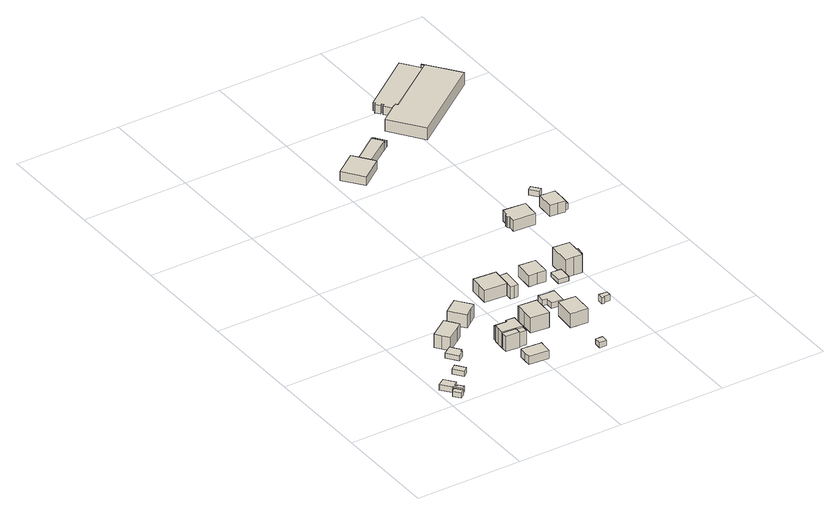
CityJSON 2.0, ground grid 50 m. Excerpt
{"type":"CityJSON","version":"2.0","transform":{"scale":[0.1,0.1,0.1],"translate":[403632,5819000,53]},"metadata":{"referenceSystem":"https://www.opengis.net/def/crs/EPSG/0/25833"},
"CityObjects":{
"building1":{"type":"Building","attributes":{"Gemeindeschluessel":"11000010","BezugspunktDach":"2200","function":"31001_2000","measuredHeight":2.43,"storeysAboveGround":1},"address":[{"country":"Germany","locality":"Berlin","thoroughfareNumber":"2 (2)","thoroughfareName":"Gülzower Straße"}],"geometry":[{"type":"Solid","lod":"1","boundaries":[[[[0,1,2,3]],[[4,5,6,7]],[[4,7,3,2]],[[5,4,2,1]],[[6,5,1,0]],[[7,6,0,3]]]]}]},
"building2":{"type":"Building","attributes":{"Gemeindeschluessel":"11000010","BezugspunktDach":"2200","function":"31001_2000","measuredHeight":2.77,"storeysAboveGround":1},"address":[{"country":"Germany","locality":"Berlin","thoroughfareNumber":"4 (1)","thoroughfareName":"Gülzower Straße"}],"geometry":[{"type":"Solid","lod":"1","boundaries":[[[[8,9,10,11,12,13,14,15,16,17,18,19]],[[20,21,22,23,24,25,26,27,28,29,30,31]],[[20,31,19,18]],[[21,20,18,17]],[[22,21,17,16]],[[23,22,16,15]],[[24,23,15,14]],[[25,24,14,13]],[[26,25,13,12]],[[27,26,12,11]],[[28,27,11,10]],[[29,28,10,9]],[[30,29,9,8]],[[31,30,8,19]]]]}]},
"building3":{"type":"Building","attributes":{"Gemeindeschluessel":"11000010","BezugspunktDach":"2200","function":"31001_2000","measuredHeight":2.62,"storeysAboveGround":1},"address":[{"country":"Germany","locality":"Berlin","thoroughfareNumber":"4 (2)","thoroughfareName":"Gülzower Straße"}],"geometry":[{"type":"Solid","lod":"1","boundaries":[[[[32,33,34,35]],[[36,37,38,39]],[[36,39,35,34]],[[37,36,34,33]],[[38,37,33,32]],[[39,38,32,35]]]]}]},
"building4":{"type":"Building","attributes":{"Gemeindeschluessel":"11000010","BezugspunktDach":"2200","function":"31001_2000","measuredHeight":2.54,"storeysAboveGround":1},"address":[{"country":"Germany","locality":"Berlin","thoroughfareNumber":"8 (1)","thoroughfareName":"Gülzower Straße"}],"geometry":[{"type":"Solid","lod":"1","boundaries":[[[[40,41,42,43,44,45]],[[46,47,48,49,50,51]],[[46,51,45,44]],[[47,46,44,43]],[[48,47,43,42]],[[49,48,42,41]],[[50,49,41,40]],[[51,50,40,45]]]]}]},
"building5":{"type":"Building","attributes":{"Gemeindeschluessel":"11000010","BezugspunktDach":"2200","function":"31001_1010","measuredHeight":9.09,"storeysAboveGround":2},"address":[{"country":"Germany","locality":"Berlin","thoroughfareNumber":"8","thoroughfareName":"Gülzower Straße"}],"geometry":[{"type":"Solid","lod":"1","boundaries":[[[[52,53,54,55,56,57,58]],[[59,60,61,62,63,64,65]],[[59,65,58,57]],[[60,59,57,56]],[[61,60,56,55]],[[62,61,55,54]],[[63,62,54,53]],[[64,63,53,52]],[[65,64,52,58]]]]}]},
"building6":{"type":"Building","attributes":{"Gemeindeschluessel":"11000010","BezugspunktDach":"2200","function":"31001_2000","measuredHeight":5.76,"storeysAboveGround":1},"address":[{"country":"Germany","locality":"Berlin","thoroughfareNumber":"6 (1)","thoroughfareName":"Gülzower Straße"}],"geometry":[{"type":"Solid","lod":"1","boundaries":[[[[66,67,68,69,70,71,72]],[[73,74,75,76,77,78,79]],[[73,79,72,71]],[[74,73,71,70]],[[75,74,70,69]],[[76,75,69,68]],[[77,76,68,67]],[[78,77,67,66]],[[79,78,66,72]]]]}]},
"building7":{"type":"Building","attributes":{"Gemeindeschluessel":"11000010","function":"31001_1010"},"address":[{"country":"Germany","locality":"Berlin","thoroughfareNumber":"10","thoroughfareName":"Gülzower Straße"}],"children":["building7-1","building7-2"]},
"building7-1":{"type":"BuildingPart","attributes":{"BezugspunktDach":"2200","measuredHeight":8.17,"storeysAboveGround":2},"parents":["building7"],"geometry":[{"type":"MultiSurface","lod":"1","boundaries":[[[80,81,82,83,84,85,86,87]],[[88,89,90,91,92,93,94,95]],[[88,95,87,86]],[[89,88,86,85]],[[96,97,98,90,89,85,84]],[[99,96,90,91,100,91,90,84,83]],[[92,91,83,82]],[[93,92,82,81]],[[94,93,81,80]],[[95,94,80,87]],[[90,98,97,96]],[[100,91,90,96,99]]]}]},
"building7-2":{"type":"BuildingPart","attributes":{"BezugspunktDach":"2200","measuredHeight":3.32,"storeysAboveGround":2},"parents":["building7"],"geometry":[{"type":"MultiSurface","lod":"1","boundaries":[[[99,101,102,103,97]],[[104,105,106,91,98]],[[104,98,97,103]],[[105,104,103,102]],[[106,105,102,101]],[[91,106,101,99]],[[98,90,96,97]],[[91,107,99,96,90]]]}]},
"building8":{"type":"Building","attributes":{"Gemeindeschluessel":"11000010","BezugspunktDach":"2200","function":"51009_1610","measuredHeight":6.71,"storeysAboveGround":0},"address":[{"country":"Germany","locality":"Berlin"}],"geometry":[{"type":"Solid","lod":"1","boundaries":[[[[108,109,110,111]],[[112,113,114,115]],[[112,115,111,110]],[[113,112,110,109]],[[114,113,109,108]],[[115,114,108,111]]]]}]},
"building9":{"type":"Building","attributes":{"Gemeindeschluessel":"11000010","function":"31001_1010"},"address":[{"country":"Germany","locality":"Berlin","thoroughfareNumber":"8A","thoroughfareName":"Gülzower Straße"}],"children":["building9-1","building9-2"]},
"building9-1":{"type":"BuildingPart","attributes":{"BezugspunktDach":"2200","measuredHeight":8.41,"storeysAboveGround":1},"parents":["building9"],"geometry":[{"type":"Solid","lod":"1","boundaries":[[[[116,117,118,119,120,121,122,123,124]],[[125,126,127,128,129,130,131,132,133]],[[125,133,124,123]],[[126,125,123,122]],[[127,126,122,121]],[[128,127,121,120]],[[129,128,120,119]],[[130,129,119,118]],[[131,130,118,117]],[[132,131,117,116]],[[133,134,135,132,116,124]],[[132,135,134,133]]]]}]},
"building9-2":{"type":"BuildingPart","attributes":{"BezugspunktDach":"2200","measuredHeight":7.6,"storeysAboveGround":1},"parents":["building9"],"geometry":[{"type":"MultiSurface","lod":"1","boundaries":[[[136,135,134,137]],[[133,132,138,139]],[[133,139,137,134]],[[138,132,135,136]],[[139,138,136,137]],[[140,132,133,134,135]]]}]},
"building10":{"type":"Building","attributes":{"Gemeindeschluessel":"11000010","BezugspunktDach":"2200","function":"51009_1610","measuredHeight":7.05,"storeysAboveGround":0},"address":[{"country":"Germany","locality":"Berlin"}],"geometry":[{"type":"Solid","lod":"1","boundaries":[[[[141,142,143,144]],[[145,146,147,148]],[[145,148,144,143]],[[146,145,143,142]],[[147,146,142,141]],[[148,147,141,144]]]]}]},
"building11":{"type":"Building","attributes":{"Gemeindeschluessel":"11000010","BezugspunktDach":"2200","function":"31001_1010","measuredHeight":8.49,"storeysAboveGround":1},"address":[{"country":"Germany","locality":"Berlin","thoroughfareNumber":"2A","thoroughfareName":"Rügenwalder Weg"}],"geometry":[{"type":"Solid","lod":"1","boundaries":[[[[149,150,151,152,153,154,155,156]],[[157,158,159,160,161,162,163,164]],[[157,164,156,155]],[[158,157,155,154]],[[159,158,154,153]],[[160,159,153,152]],[[161,160,152,151]],[[162,161,151,150]],[[163,162,150,149]],[[164,163,149,156]]]]}]},
"building12":{"type":"Building","attributes":{"Gemeindeschluessel":"11000010","BezugspunktDach":"2200","function":"51009_1610","measuredHeight":2.64,"storeysAboveGround":0},"address":[{"country":"Germany","locality":"Berlin"}],"geometry":[{"type":"Solid","lod":"1","boundaries":[[[[165,166,167,168]],[[169,170,171,172]],[[169,172,168,167]],[[170,169,167,166]],[[171,170,166,165]],[[172,171,165,168]]]]}]},
"building13":{"type":"Building","attributes":{"Gemeindeschluessel":"11000010","BezugspunktDach":"2200","function":"31001_1010","measuredHeight":7.54,"storeysAboveGround":2},"address":[{"country":"Germany","locality":"Berlin","thoroughfareNumber":"2","thoroughfareName":"Rügenwalder Weg"}],"geometry":[{"type":"Solid","lod":"1","boundaries":[[[[173,174,175,176,177,178,179,180]],[[181,182,183,184,185,186,187,188]],[[181,188,180,179]],[[182,181,179,178]],[[183,182,178,177]],[[184,183,177,176]],[[185,184,176,175]],[[186,185,175,174]],[[187,186,174,173]],[[188,187,173,180]]]]}]},
"building14":{"type":"Building","attributes":{"Gemeindeschluessel":"11000010","BezugspunktDach":"2200","function":"31001_2463","measuredHeight":7.51,"storeysAboveGround":1},"address":[{"country":"Germany","locality":"Berlin","thoroughfareNumber":"2 (1)","thoroughfareName":"Rügenwalder Weg"}],"geometry":[{"type":"Solid","lod":"1","boundaries":[[[[189,190,191,192,176,174,173,193]],[[187,186,184,194,195,196,197,198]],[[187,198,193,173]],[[186,187,173,174]],[[184,186,174,176]],[[194,184,176,192]],[[195,194,192,191]],[[196,195,191,190]],[[197,196,190,189]],[[198,197,189,193]]]]}]},
"building15":{"type":"Building","attributes":{"Gemeindeschluessel":"11000010","BezugspunktDach":"2200","function":"31001_1010","measuredHeight":9.53,"storeysAboveGround":1},"address":[{"country":"Germany","locality":"Berlin","thoroughfareNumber":"4A","thoroughfareName":"Rügenwalder Weg"}],"geometry":[{"type":"Solid","lod":"1","boundaries":[[[[199,200,201,202,203]],[[204,205,206,207,208]],[[204,208,203,202]],[[205,204,202,201]],[[206,205,201,200]],[[207,206,200,199]],[[208,207,199,203]]]]}]},
"building16":{"type":"Building","attributes":{"Gemeindeschluessel":"11000010","BezugspunktDach":"2200","function":"31001_2463","measuredHeight":2.78,"storeysAboveGround":1},"address":[{"country":"Germany","locality":"Berlin","thoroughfareNumber":"4 (1)","thoroughfareName":"Rügenwalder Weg"}],"geometry":[{"type":"Solid","lod":"1","boundaries":[[[[209,210,211,212,213,214,215]],[[216,217,218,219,220,221,222]],[[216,222,215,214]],[[217,216,214,213]],[[218,217,213,212]],[[219,218,212,211]],[[220,219,211,210]],[[221,220,210,209]],[[222,221,209,215]]]]}]},
"building17":{"type":"Building","attributes":{"Gemeindeschluessel":"11000010","BezugspunktDach":"2200","function":"31001_1010","measuredHeight":6.84,"storeysAboveGround":1},"address":[{"country":"Germany","locality":"Berlin","thoroughfareNumber":"4","thoroughfareName":"Rügenwalder Weg"}],"geometry":[{"type":"Solid","lod":"1","boundaries":[[[[223,224,225,226,227,228]],[[229,230,231,232,233,234]],[[229,234,228,227]],[[230,229,227,226]],[[231,230,226,225]],[[232,231,225,224]],[[233,232,224,223]],[[234,233,223,228]]]]}]},
"building18":{"type":"Building","attributes":{"Gemeindeschluessel":"11000010","BezugspunktDach":"2200","function":"31001_2000","measuredHeight":2.84,"storeysAboveGround":1},"address":[{"country":"Germany","locality":"Berlin","thoroughfareNumber":"6 (2)","thoroughfareName":"Rügenwalder Weg"}],"geometry":[{"type":"Solid","lod":"1","boundaries":[[[[235,236,237,238,239,240]],[[241,242,243,244,245,246]],[[241,246,240,239]],[[242,241,239,238]],[[243,242,238,237]],[[244,243,237,236]],[[245,244,236,235]],[[246,245,235,240]]]]}]},
"building19":{"type":"Building","attributes":{"Gemeindeschluessel":"11000010","BezugspunktDach":"2200","function":"31001_2463","measuredHeight":2.21,"storeysAboveGround":1},"address":[{"country":"Germany","locality":"Berlin","thoroughfareNumber":"6 (1)","thoroughfareName":"Rügenwalder Weg"}],"geometry":[{"type":"Solid","lod":"1","boundaries":[[[[247,248,249,250,251]],[[252,253,254,255,256]],[[252,256,251,250]],[[253,252,250,249]],[[254,253,249,248]],[[255,254,248,247]],[[256,255,247,251]]]]}]},
"building20":{"type":"Building","attributes":{"Gemeindeschluessel":"11000010","function":"31001_1010"},"address":[{"country":"Germany","locality":"Berlin","thoroughfareNumber":"6","thoroughfareName":"Rügenwalder Weg"}],"children":["building20-1","building20-2"]},
"building20-1":{"type":"BuildingPart","attributes":{"BezugspunktDach":"2200","measuredHeight":10.27,"storeysAboveGround":2},"parents":["building20"],"geometry":[{"type":"MultiSurface","lod":"1","boundaries":[[[257,258,259,260,261,262,263,264]],[[265,266,267,268,269,270,271,254]],[[265,254,264,263]],[[266,265,263,262]],[[267,266,262,261]],[[272,273,274,268,267,261,260]],[[275,272,268,269,268,260,259]],[[270,269,259,258]],[[271,270,258,257]],[[254,271,257,264]],[[268,274,273,272]],[[269,268,272,275]]]}]},
"building20-2":{"type":"BuildingPart","attributes":{"BezugspunktDach":"2200","measuredHeight":7.01,"storeysAboveGround":2},"parents":["building20"],"geometry":[{"type":"MultiSurface","lod":"1","boundaries":[[[276,277,273,275]],[[274,278,279,269]],[[278,274,273,277]],[[279,278,277,276]],[[269,279,276,275]],[[274,268,272,273]],[[269,275,272,268]]]}]},
"building21":{"type":"Building","attributes":{"Gemeindeschluessel":"11000010","BezugspunktDach":"2200","function":"31001_2130","measuredHeight":4.44,"storeysAboveGround":1},"address":[{"country":"Germany","locality":"Berlin","thoroughfareNumber":"15A (1)","thoroughfareName":"Gülzower Straße"}],"geometry":[{"type":"Solid","lod":"1","boundaries":[[[[280,281,282,283,284,285]],[[286,287,288,289,290,291]],[[286,291,285,284]],[[287,286,284,283]],[[288,287,283,282]],[[289,288,282,281]],[[290,289,281,280]],[[291,290,280,285]]]]}]},
"building22":{"type":"Building","attributes":{"Gemeindeschluessel":"11000010","BezugspunktDach":"2200","function":"31001_1010","measuredHeight":7.16,"storeysAboveGround":1},"address":[{"country":"Germany","locality":"Berlin","thoroughfareNumber":"5","thoroughfareName":"Rügenwalder Weg"}],"geometry":[{"type":"Solid","lod":"1","boundaries":[[[[292,293,294,295,296,297,298,299,300,301,302,303]],[[304,305,306,307,308,309,310,311,312,313,314,315]],[[304,315,303,302]],[[305,304,302,301]],[[306,305,301,300]],[[307,306,300,299]],[[308,307,299,298]],[[309,308,298,297]],[[310,309,297,296]],[[311,310,296,295]],[[312,311,295,294]],[[313,312,294,293]],[[314,313,293,292]],[[315,314,292,303]]]]}]},
"building23":{"type":"Building","attributes":{"Gemeindeschluessel":"11000010","BezugspunktDach":"2200","function":"51009_1610","measuredHeight":4.43,"storeysAboveGround":0},"address":[{"country":"Germany","locality":"Berlin"}],"geometry":[{"type":"Solid","lod":"1","boundaries":[[[[282,316,317,283]],[[318,319,288,287]],[[318,287,283,317]],[[319,318,317,316]],[[288,319,316,282]],[[287,288,282,283]]]]}]},
"building24":{"type":"Building","attributes":{"Gemeindeschluessel":"11000010","BezugspunktDach":"2200","function":"31001_2000","measuredHeight":3.12,"storeysAboveGround":1},"address":[{"country":"Germany","locality":"Berlin","thoroughfareNumber":"15A (2)","thoroughfareName":"Gülzower Straße"}],"geometry":[{"type":"Solid","lod":"1","boundaries":[[[[320,321,322,323]],[[324,325,326,327]],[[324,327,323,322]],[[325,324,322,321]],[[326,325,321,320]],[[327,326,320,323]]]]}]},
"building25":{"type":"Building","attributes":{"Gemeindeschluessel":"11000010","function":"31001_1010"},"address":[{"country":"Germany","locality":"Berlin","thoroughfareNumber":"11","thoroughfareName":"Rügenwalder Weg"}],"children":["building25-1","building25-2"]},
"building25-1":{"type":"BuildingPart","attributes":{"BezugspunktDach":"2200","measuredHeight":7.17,"storeysAboveGround":2},"parents":["building25"],"geometry":[{"type":"MultiSurface","lod":"1","boundaries":[[[328,329,330,331,332,333,334,335]],[[336,337,338,339,340,341,342,343]],[[336,343,335,334]],[[337,336,334,333]],[[338,337,333,332]],[[339,338,332,331]],[[344,345,331,330]],[[341,340,330,329]],[[342,341,329,328]],[[343,342,328,335]],[[340,339,345,344]]]}]},
"building25-2":{"type":"BuildingPart","attributes":{"BezugspunktDach":"2200","measuredHeight":3.08,"storeysAboveGround":2},"parents":["building25"],"geometry":[{"type":"Solid","lod":"1","boundaries":[[[[346,347,345,344]],[[339,348,349,340]],[[348,339,345,347]],[[349,348,347,346]],[[340,349,346,344]],[[340,344,345,339]]]]}]},
"building26":{"type":"Building","attributes":{"Gemeindeschluessel":"11000010","BezugspunktDach":"2200","function":"31001_2000","measuredHeight":2.58,"storeysAboveGround":1},"address":[{"country":"Germany","locality":"Berlin","thoroughfareNumber":"11 (2)","thoroughfareName":"Rügenwalder Weg"}],"geometry":[{"type":"Solid","lod":"1","boundaries":[[[[350,351,352,353]],[[354,355,356,357]],[[354,357,353,352]],[[355,354,352,351]],[[356,355,351,350]],[[357,356,350,353]]]]}]},
"building27":{"type":"Building","attributes":{"Gemeindeschluessel":"11000010","BezugspunktDach":"2200","function":"51009_1610","measuredHeight":5.81,"storeysAboveGround":0},"address":[{"country":"Germany","locality":"Berlin"}],"geometry":[{"type":"Solid","lod":"1","boundaries":[[[[358,359,360,361,362,363,364,365,366,367]],[[368,369,370,371,372,373,374,375,376,377]],[[368,377,367,366]],[[369,368,366,365]],[[370,369,365,364]],[[371,370,364,363]],[[372,371,363,362]],[[373,372,362,361]],[[374,373,361,360]],[[375,374,360,359]],[[376,375,359,358]],[[377,376,358,367]]]]}]},
"building28":{"type":"Building","attributes":{"Gemeindeschluessel":"11000010","BezugspunktDach":"2200","function":"31001_2130","measuredHeight":4.02,"storeysAboveGround":1},"address":[{"country":"Germany","locality":"Berlin","thoroughfareNumber":"15A","thoroughfareName":"Gülzower Straße"}],"geometry":[{"type":"Solid","lod":"1","boundaries":[[[[378,379,380,381,382,383,384,385,386,387,388,389,390,391]],[[392,393,394,395,396,397,398,399,400,401,402,403,404,405]],[[392,405,391,390]],[[393,392,390,389]],[[394,393,389,388]],[[395,394,388,387]],[[396,395,387,386]],[[397,396,386,385]],[[398,397,385,384]],[[399,398,384,383]],[[400,399,383,382]],[[401,400,382,381]],[[402,401,381,380]],[[403,402,380,379]],[[404,403,379,378]],[[405,404,378,391]]]]}]}
},
"vertices":[
[50,11,49],[70,26,49],[46,58,49],[26,42,49],[46,58,25],[70,26,25],[50,11,25],[26,42,25],
[42,65,52],[45,67,52],[72,32,52],[87,44,52],[70,67,52],[63,62,52],[56,72,52],[63,77,52],[77,89,52],[41,136,52],[14,116,52],[7,111,52],[14,116,25],[41,136,25],[77,89,25],[63,77,25],[56,72,25],[63,62,25],[70,67,25],[87,44,25],[72,32,25],[45,67,25],[42,65,25],[7,111,25],
[149,139,50],[173,158,50],[141,201,50],[117,183,50],[141,201,24],[173,158,24],[149,139,24],[117,183,24],
[197,246,51],[224,265,51],[220,272,51],[230,280,51],[198,325,51],[159,297,51],[198,325,26],[230,280,26],[220,272,26],[224,265,26],[197,246,26],[159,297,26],
[187,362,89],[208,332,89],[273,378,89],[298,396,89],[277,426,89],[256,455,89],[166,391,89],[256,455,24],[277,426,24],[298,396,24],[273,378,24],[208,332,24],[187,362,24],[166,391,24],
[515,60,65],[517,92,65],[520,125,65],[516,125,65],[424,132,65],[422,99,65],[420,66,65],[422,99,25],[424,132,25],[516,125,25],[520,125,25],[517,92,25],[515,60,25],[420,66,25],
[356,430,94],[389,455,94],[423,480,94],[412,494,94],[398,514,94],[370,551,94],[337,525,94],[303,500,94],[337,525,28],[370,551,28],[398,514,28],[412,494,28],[423,480,28],[389,455,28],[356,430,28],[303,500,28],[398,514,61],[390,525,61],[390,525,28],[412,494,61],[412,494,56],
[436,511,61],[413,542,61],[402,534,61],[402,534,28],[413,542,28],[436,511,28],[412,494,45],
[456,286,95],[457,297,95],[402,301,95],[402,290,95],[402,301,28],[457,297,28],[456,286,28],[402,290,28],
[461,226,103],[494,224,103],[496,254,103],[499,294,103],[457,297,103],[456,286,103],[402,290,103],[399,261,103],[397,231,103],[399,261,24],[402,290,24],[456,286,24],[457,297,24],[499,294,24],[496,254,24],[494,224,24],[461,226,24],[397,231,24],[397,231,100],[461,226,100],
[459,196,100],[395,201,100],[459,196,24],[395,201,24],[461,226,64],
[492,194,97],[494,224,97],[461,226,97],[459,196,97],[461,226,27],[494,224,27],[492,194,27],[459,196,27],
[645,255,98],[646,266,98],[649,308,98],[652,360,98],[565,366,98],[564,355,98],[561,314,98],[557,261,98],[561,314,24],[564,355,24],[565,366,24],[652,360,24],[649,308,24],[646,266,24],[645,255,24],[557,261,24],
[764,7,53],[766,39,53],[732,41,53],[731,8,53],[732,41,27],[766,39,27],[764,7,27],[731,8,27],
[627,544,87],[629,544,87],[632,593,87],[634,612,87],[636,641,87],[528,649,87],[525,600,87],[522,552,87],[525,600,28],[528,649,28],[636,641,28],[634,612,28],[632,593,28],[629,544,28],[627,544,28],[522,552,28],
[643,513,87],[661,512,87],[669,610,87],[651,611,87],[625,514,87],[651,611,28],[669,610,28],[661,512,28],[643,513,28],[625,514,28],
[795,193,97],[802,296,97],[761,299,97],[720,301,97],[712,199,97],[720,301,28],[761,299,28],[802,296,28],[795,193,28],[712,199,28],
[727,396,57],[725,360,57],[780,356,57],[785,431,57],[729,434,57],[709,436,57],[707,398,57],[709,436,29],[729,434,29],[785,431,29],[780,356,29],[725,360,29],[727,396,29],[707,398,29],
[778,544,84],[818,541,84],[824,629,84],[783,632,84],[743,635,84],[737,547,84],[743,635,30],[783,632,30],[824,629,30],[818,541,30],[778,544,30],[737,547,30],
[930,273,58],[931,280,58],[960,278,58],[962,302,58],[920,305,58],[918,274,58],[920,305,29],[962,302,29],[960,278,29],[931,280,29],[930,273,29],[918,274,29],
[897,491,53],[899,520,53],[901,554,53],[854,558,53],[850,495,53],[854,558,31],[901,554,31],[899,520,31],[897,491,31],[850,495,31],
[939,517,119],[979,514,119],[981,546,119],[982,563,119],[986,619,119],[945,623,119],[905,626,119],[899,520,119],[905,626,31],[945,623,31],[986,619,31],[982,563,31],[981,546,31],[979,514,31],[939,517,31],[982,563,101],[983,585,101],[983,585,31],[981,546,101],
[1000,544,101],[1003,584,101],[1003,584,31],[1000,544,31],
[610,1570,56],[712,1646,56],[698,1665,56],[666,1709,56],[644,1739,56],[541,1663,56],[644,1739,12],[666,1709,12],[698,1665,12],[712,1646,12],[610,1570,12],[541,1663,12],
[917,964,79],[919,964,79],[917,933,79],[1021,926,79],[1024,970,79],[1028,1014,79],[923,1022,79],[920,991,79],[919,991,79],[912,985,79],[912,978,79],[911,970,79],[912,978,26],[912,985,26],[919,991,26],[920,991,26],[923,1022,26],[1028,1014,26],[1024,970,26],[1021,926,26],[917,933,26],[919,964,26],[917,964,26],[911,970,26],
[820,1754,56],[787,1799,56],[787,1799,12],[820,1754,12],
[821,1752,44],[841,1767,44],[805,1815,44],[785,1801,44],[805,1815,12],[841,1767,12],[821,1752,12],[785,1801,12],
[1136,935,84],[1173,932,84],[1174,944,84],[1176,992,84],[1178,1019,84],[1141,1021,84],[1104,1024,84],[1099,938,84],[1104,1024,30],[1141,1021,30],[1178,1019,30],[1176,992,30],[1174,944,30],[1173,932,30],[1136,935,30],[1099,938,30],[1174,944,61],[1176,992,61],
[1191,943,61],[1193,991,61],[1193,991,30],[1191,943,30],
[1146,1087,54],[1165,1101,54],[1136,1140,54],[1116,1124,54],[1136,1140,28],[1165,1101,28],[1146,1087,28],[1116,1124,28],
[1011,1720,68],[1367,1983,68],[1255,2134,68],[1251,2131,68],[1259,2120,68],[1007,1933,68],[1000,1943,68],[989,1935,68],[988,1937,68],[900,1871,68],[988,1937,10],[989,1935,10],[1000,1943,10],[1007,1933,10],[1259,2120,10],[1251,2131,10],[1255,2134,10],[1367,1983,10],[1011,1720,10],[900,1871,10],
[954,1983,55],[964,1991,55],[970,1983,55],[960,1975,55],[988,1937,55],[989,1935,55],[1000,1943,55],[1007,1933,55],[1259,2120,55],[1251,2131,55],[1193,2209,55],[941,2021,55],[948,2012,55],[938,2004,55],[948,2012,14],[941,2021,14],[1193,2209,14],[1251,2131,14],[1259,2120,14],[1007,1933,14],[1000,1943,14],[989,1935,14],[988,1937,14],[960,1975,14],[970,1983,14],[964,1991,14],[954,1983,14],[938,2004,14]
]}
